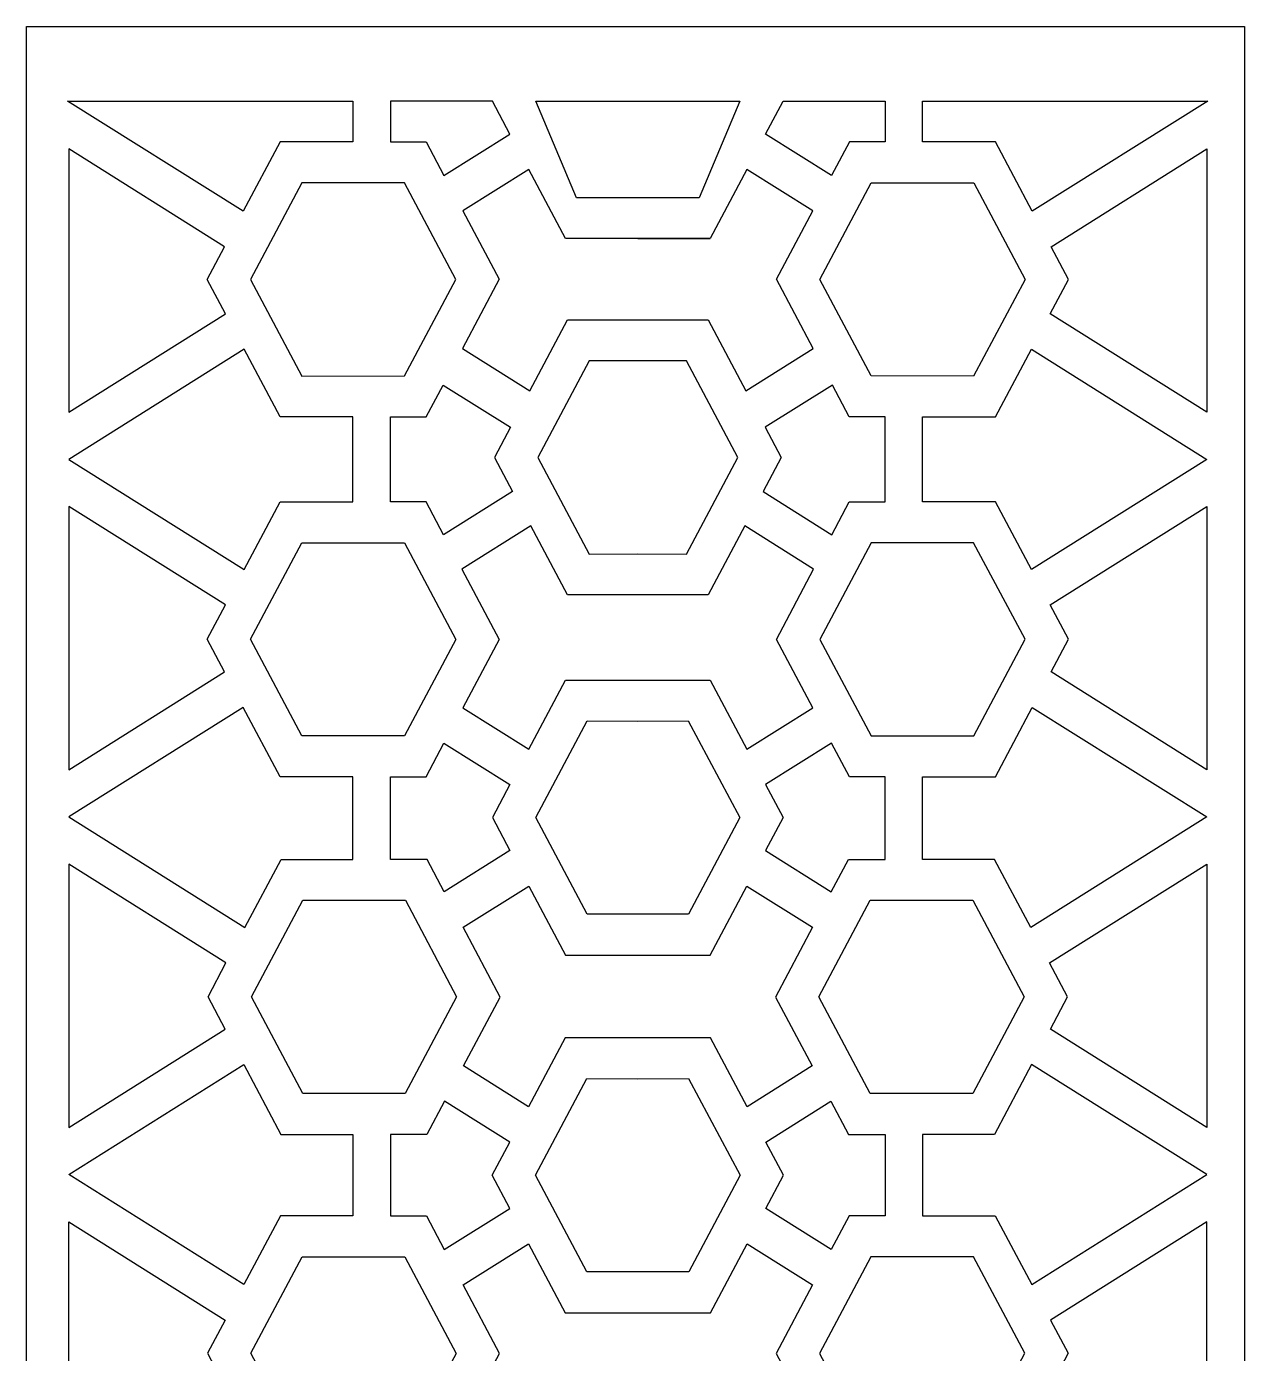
# Model space of a CAD drawing. Header units: centimetres. Extents: x -7.2 to -1.5, y -3.5 to 9.
# Drawn here: x -7.24 to -1.5, y 2.75 to 9 of the extents above; entities that cross this region are included whole.
import ezdxf

# ---------------------------------------------------------------- set-up
doc = ezdxf.new("R2010")
doc.units = ezdxf.units.CM
doc.header["$MEASUREMENT"] = 0
doc.layers.add('layer 1', color=7, linetype='Continuous')

msp = doc.modelspace()

# ---------------------------------------------------------------- linework, layer by layer
at = {"layer": 'layer 1', "color": 250, "lineweight": 30}
for points, knots in [([(-7.2359, 9.00076), (-7.2359, 9.00076), (-1.49953, 9.00077), (-1.49953, 9.00077), (-1.49953, 9.00077), (-1.49953, 9.00077), (-1.49953, -3.49955), (-1.49953, -3.49955), (-1.49953, -3.49955), (-1.49953, -3.49955), (-7.2359, -3.49955), (-7.2359, -3.49955), (-7.2359, -3.49955), (-7.2359, -3.49955), (-7.2359, 9.00077), (-7.2359, 9.00077)], [0, 0, 0, 0, 0.2, 0.2, 0.2, 0.2, 0.4, 0.4, 0.4, 0.4, 0.6, 0.6, 0.6, 0.6, 1, 1, 1, 1]), ([(-7.04237, 8.64981), (-7.04237, 8.64981), (-6.21509, 8.13046), (-6.21509, 8.13046), (-6.21509, 8.13046), (-6.21509, 8.13046), (-6.0419, 8.45724), (-6.0419, 8.45724), (-6.0419, 8.45724), (-6.0419, 8.45724), (-5.6987, 8.45747), (-5.6987, 8.45747), (-5.6987, 8.45747), (-5.6987, 8.45747), (-5.6987, 8.64981), (-5.6987, 8.64981), (-5.6987, 8.64981), (-5.6987, 8.64981), (-7.04237, 8.64981), (-7.04237, 8.64981)], [0, 0, 0, 0, 0.1666667, 0.1666667, 0.1666667, 0.1666667, 0.3333333, 0.3333333, 0.3333333, 0.3333333, 0.5, 0.5, 0.5, 0.5, 0.6666667, 0.6666667, 0.6666667, 0.6666667, 1, 1, 1, 1]), ([(-5.52148, 8.64981), (-5.52148, 8.64981), (-5.0412, 8.64981), (-5.0412, 8.64981), (-5.0412, 8.64981), (-5.0412, 8.64981), (-4.95915, 8.49428), (-4.95915, 8.49428), (-4.95915, 8.49428), (-4.95915, 8.49428), (-5.26985, 8.29923), (-5.26985, 8.29923), (-5.26985, 8.29923), (-5.26985, 8.29923), (-5.35405, 8.45764), (-5.35405, 8.45764), (-5.35405, 8.45764), (-5.35405, 8.45764), (-5.52148, 8.45753), (-5.52148, 8.45753), (-5.52148, 8.45753), (-5.52148, 8.45753), (-5.52148, 8.64981), (-5.52148, 8.64981)], [0, 0, 0, 0, 0.1428571, 0.1428571, 0.1428571, 0.1428571, 0.2857143, 0.2857143, 0.2857143, 0.2857143, 0.4285714, 0.4285714, 0.4285714, 0.4285714, 0.5714286, 0.5714286, 0.5714286, 0.5714286, 0.7142857, 0.7142857, 0.7142857, 0.7142857, 1, 1, 1, 1]), ([(-4.6457, 8.19438), (-4.6457, 8.19438), (-4.35693, 8.19451), (-4.35693, 8.19451), (-4.35693, 8.19451), (-4.35693, 8.19451), (-4.06829, 8.19438), (-4.06829, 8.19438), (-4.06829, 8.19438), (-4.06829, 8.19438), (-3.87683, 8.64981), (-3.87683, 8.64981), (-3.87683, 8.64981), (-3.87683, 8.64981), (-4.35698, 8.64981), (-4.35698, 8.64981), (-4.35698, 8.64981), (-4.35698, 8.64981), (-4.83724, 8.64981), (-4.83724, 8.64981), (-4.83724, 8.64981), (-4.83724, 8.64981), (-4.6457, 8.19438), (-4.6457, 8.19438)], [0, 0, 0, 0, 0.1428571, 0.1428571, 0.1428571, 0.1428571, 0.2857143, 0.2857143, 0.2857143, 0.2857143, 0.4285714, 0.4285714, 0.4285714, 0.4285714, 0.5714286, 0.5714286, 0.5714286, 0.5714286, 0.7142857, 0.7142857, 0.7142857, 0.7142857, 1, 1, 1, 1]), ([(-3.1925, 8.64981), (-3.1925, 8.64981), (-3.67286, 8.64981), (-3.67286, 8.64981), (-3.67286, 8.64981), (-3.67286, 8.64981), (-3.75483, 8.49428), (-3.75483, 8.49428), (-3.75483, 8.49428), (-3.75483, 8.49428), (-3.44416, 8.29923), (-3.44416, 8.29923), (-3.44416, 8.29923), (-3.44416, 8.29923), (-3.35996, 8.45764), (-3.35996, 8.45764), (-3.35996, 8.45764), (-3.35996, 8.45764), (-3.1925, 8.45753), (-3.1925, 8.45753), (-3.1925, 8.45753), (-3.1925, 8.45753), (-3.1925, 8.64981), (-3.1925, 8.64981)], [0, 0, 0, 0, 0.1428571, 0.1428571, 0.1428571, 0.1428571, 0.2857143, 0.2857143, 0.2857143, 0.2857143, 0.4285714, 0.4285714, 0.4285714, 0.4285714, 0.5714286, 0.5714286, 0.5714286, 0.5714286, 0.7142857, 0.7142857, 0.7142857, 0.7142857, 1, 1, 1, 1]), ([(-1.67161, 8.64981), (-1.67161, 8.64981), (-2.49891, 8.13046), (-2.49891, 8.13046), (-2.49891, 8.13046), (-2.49891, 8.13046), (-2.67217, 8.45724), (-2.67217, 8.45724), (-2.67217, 8.45724), (-2.67217, 8.45724), (-3.01534, 8.45747), (-3.01534, 8.45747), (-3.01534, 8.45747), (-3.01534, 8.45747), (-3.01534, 8.64981), (-3.01534, 8.64981), (-3.01534, 8.64981), (-3.01534, 8.64981), (-1.67162, 8.64981), (-1.67162, 8.64981)], [0, 0, 0, 0, 0.1666667, 0.1666667, 0.1666667, 0.1666667, 0.3333333, 0.3333333, 0.3333333, 0.3333333, 0.5, 0.5, 0.5, 0.5, 0.6666667, 0.6666667, 0.6666667, 0.6666667, 1, 1, 1, 1]), ([(-7.03736, 7.18457), (-7.03736, 7.18457), (-7.03736, 8.42422), (-7.03736, 8.42422), (-7.03736, 8.42422), (-7.03736, 8.42422), (-6.30365, 7.96358), (-6.30365, 7.96358), (-6.30365, 7.96358), (-6.30365, 7.96358), (-6.38542, 7.80931), (-6.38542, 7.80931), (-6.38542, 7.80931), (-6.38542, 7.80931), (-6.29951, 7.64775), (-6.29951, 7.64775), (-6.29951, 7.64775), (-6.29951, 7.64775), (-7.03736, 7.18457), (-7.03736, 7.18457)], [0, 0, 0, 0, 0.1666667, 0.1666667, 0.1666667, 0.1666667, 0.3333333, 0.3333333, 0.3333333, 0.3333333, 0.5, 0.5, 0.5, 0.5, 0.6666667, 0.6666667, 0.6666667, 0.6666667, 1, 1, 1, 1]), ([(-1.67667, 7.18457), (-1.67667, 7.18457), (-1.67667, 8.42422), (-1.67667, 8.42422), (-1.67667, 8.42422), (-1.67667, 8.42422), (-2.41039, 7.96358), (-2.41039, 7.96358), (-2.41039, 7.96358), (-2.41039, 7.96358), (-2.32863, 7.80931), (-2.32863, 7.80931), (-2.32863, 7.80931), (-2.32863, 7.80931), (-2.41449, 7.64775), (-2.41449, 7.64775), (-2.41449, 7.64775), (-2.41449, 7.64775), (-1.67667, 7.18457), (-1.67667, 7.18457)], [0, 0, 0, 0, 0.1666667, 0.1666667, 0.1666667, 0.1666667, 0.3333333, 0.3333333, 0.3333333, 0.3333333, 0.5, 0.5, 0.5, 0.5, 0.6666667, 0.6666667, 0.6666667, 0.6666667, 1, 1, 1, 1]), ([(-4.35698, 7.61911), (-4.35698, 7.61911), (-4.68858, 7.61894), (-4.68858, 7.61894), (-4.68858, 7.61894), (-4.68858, 7.61894), (-4.86581, 7.28467), (-4.86581, 7.28467), (-4.86581, 7.28467), (-4.86581, 7.28467), (-5.18291, 7.48372), (-5.18291, 7.48372), (-5.18291, 7.48372), (-5.18291, 7.48372), (-5.00986, 7.81019), (-5.00986, 7.81019), (-5.00986, 7.81019), (-5.00986, 7.81019), (-5.1812, 8.13239), (-5.1812, 8.13239), (-5.1812, 8.13239), (-5.1812, 8.13239), (-4.87052, 8.32743), (-4.87052, 8.32743), (-4.87052, 8.32743), (-4.87052, 8.32743), (-4.69727, 8.00167), (-4.69727, 8.00167), (-4.69727, 8.00167), (-4.69727, 8.00167), (-4.35698, 8.00193), (-4.35698, 8.00193), (-4.35698, 8.00193), (-4.35698, 8.00193), (-4.01673, 8.00167), (-4.01673, 8.00167), (-4.01673, 8.00167), (-4.01673, 8.00167), (-3.84351, 8.32743), (-3.84351, 8.32743), (-3.84351, 8.32743), (-3.84351, 8.32743), (-3.53286, 8.13239), (-3.53286, 8.13239), (-3.53286, 8.13239), (-3.53286, 8.13239), (-3.70417, 7.81019), (-3.70417, 7.81019), (-3.70417, 7.81019), (-3.70417, 7.81019), (-3.5311, 7.48372), (-3.5311, 7.48372), (-3.5311, 7.48372), (-3.5311, 7.48372), (-3.84818, 7.28467), (-3.84818, 7.28467), (-3.84818, 7.28467), (-3.84818, 7.28467), (-4.02541, 7.61894), (-4.02541, 7.61894), (-4.02541, 7.61894), (-4.02541, 7.61894), (-4.35698, 7.61911), (-4.35698, 7.61911)], [0, 0, 0, 0, 0.0588235, 0.0588235, 0.0588235, 0.0588235, 0.1176471, 0.1176471, 0.1176471, 0.1176471, 0.1764706, 0.1764706, 0.1764706, 0.1764706, 0.2352941, 0.2352941, 0.2352941, 0.2352941, 0.2941176, 0.2941176, 0.2941176, 0.2941176, 0.3529412, 0.3529412, 0.3529412, 0.3529412, 0.4117647, 0.4117647, 0.4117647, 0.4117647, 0.4705882, 0.4705882, 0.4705882, 0.4705882, 0.5294118, 0.5294118, 0.5294118, 0.5294118, 0.5882353, 0.5882353, 0.5882353, 0.5882353, 0.6470588, 0.6470588, 0.6470588, 0.6470588, 0.7058824, 0.7058824, 0.7058824, 0.7058824, 0.7647059, 0.7647059, 0.7647059, 0.7647059, 0.8235294, 0.8235294, 0.8235294, 0.8235294, 0.8823529, 0.8823529, 0.8823529, 0.8823529, 1, 1, 1, 1]), ([(-5.45627, 8.26496), (-5.45627, 8.26496), (-5.2144, 7.81), (-5.2144, 7.81), (-5.2144, 7.81), (-5.2144, 7.81), (-5.45574, 7.35485), (-5.45574, 7.35485), (-5.45574, 7.35485), (-5.45574, 7.35485), (-5.93899, 7.35455), (-5.93899, 7.35455), (-5.93899, 7.35455), (-5.93899, 7.35455), (-6.18084, 7.8094), (-6.18084, 7.8094), (-6.18084, 7.8094), (-6.18084, 7.8094), (-5.93947, 8.26467), (-5.93947, 8.26467), (-5.93947, 8.26467), (-5.93947, 8.26467), (-5.45627, 8.26496), (-5.45627, 8.26496)], [0, 0, 0, 0, 0.1428571, 0.1428571, 0.1428571, 0.1428571, 0.2857143, 0.2857143, 0.2857143, 0.2857143, 0.4285714, 0.4285714, 0.4285714, 0.4285714, 0.5714286, 0.5714286, 0.5714286, 0.5714286, 0.7142857, 0.7142857, 0.7142857, 0.7142857, 1, 1, 1, 1]), ([(-3.25773, 8.26496), (-3.25773, 8.26496), (-3.4996, 7.81), (-3.4996, 7.81), (-3.4996, 7.81), (-3.4996, 7.81), (-3.25826, 7.35485), (-3.25826, 7.35485), (-3.25826, 7.35485), (-3.25826, 7.35485), (-2.77505, 7.35455), (-2.77505, 7.35455), (-2.77505, 7.35455), (-2.77505, 7.35455), (-2.53318, 7.8094), (-2.53318, 7.8094), (-2.53318, 7.8094), (-2.53318, 7.8094), (-2.77451, 8.26467), (-2.77451, 8.26467), (-2.77451, 8.26467), (-2.77451, 8.26467), (-3.25773, 8.26496), (-3.25773, 8.26496)], [0, 0, 0, 0, 0.1428571, 0.1428571, 0.1428571, 0.1428571, 0.2857143, 0.2857143, 0.2857143, 0.2857143, 0.4285714, 0.4285714, 0.4285714, 0.4285714, 0.5714286, 0.5714286, 0.5714286, 0.5714286, 0.7142857, 0.7142857, 0.7142857, 0.7142857, 1, 1, 1, 1]), ([(-5.6987, 7.16204), (-5.6987, 7.16204), (-5.6987, 6.76218), (-5.6987, 6.76218), (-5.6987, 6.76218), (-5.6987, 6.76218), (-6.04117, 6.76241), (-6.04117, 6.76241), (-6.04117, 6.76241), (-6.04117, 6.76241), (-6.21087, 6.44319), (-6.21087, 6.44319), (-6.21087, 6.44319), (-6.21087, 6.44319), (-7.03736, 6.96205), (-7.03736, 6.96205), (-7.03736, 6.96205), (-7.03736, 6.96205), (-6.21087, 7.48091), (-6.21087, 7.48091), (-6.21087, 7.48091), (-6.21087, 7.48091), (-6.04117, 7.16179), (-6.04117, 7.16179), (-6.04117, 7.16179), (-6.04117, 7.16179), (-5.6987, 7.16204), (-5.6987, 7.16204)], [0, 0, 0, 0, 0.125, 0.125, 0.125, 0.125, 0.25, 0.25, 0.25, 0.25, 0.375, 0.375, 0.375, 0.375, 0.5, 0.5, 0.5, 0.5, 0.625, 0.625, 0.625, 0.625, 0.75, 0.75, 0.75, 0.75, 1, 1, 1, 1]), ([(-3.01534, 7.16204), (-3.01534, 7.16204), (-3.01534, 6.76218), (-3.01534, 6.76218), (-3.01534, 6.76218), (-3.01534, 6.76218), (-2.67281, 6.76241), (-2.67281, 6.76241), (-2.67281, 6.76241), (-2.67281, 6.76241), (-2.50313, 6.44319), (-2.50313, 6.44319), (-2.50313, 6.44319), (-2.50313, 6.44319), (-1.67667, 6.96205), (-1.67667, 6.96205), (-1.67667, 6.96205), (-1.67667, 6.96205), (-2.50313, 7.48091), (-2.50313, 7.48091), (-2.50313, 7.48091), (-2.50313, 7.48091), (-2.67281, 7.16179), (-2.67281, 7.16179), (-2.67281, 7.16179), (-2.67281, 7.16179), (-3.01534, 7.16204), (-3.01534, 7.16204)], [0, 0, 0, 0, 0.125, 0.125, 0.125, 0.125, 0.25, 0.25, 0.25, 0.25, 0.375, 0.375, 0.375, 0.375, 0.5, 0.5, 0.5, 0.5, 0.625, 0.625, 0.625, 0.625, 0.75, 0.75, 0.75, 0.75, 1, 1, 1, 1]), ([(-4.35694, 7.4265), (-4.35694, 7.4265), (-4.58622, 7.42634), (-4.58622, 7.42634), (-4.58622, 7.42634), (-4.58622, 7.42634), (-4.8276, 6.97118), (-4.8276, 6.97118), (-4.8276, 6.97118), (-4.8276, 6.97118), (-4.58575, 6.51619), (-4.58575, 6.51619), (-4.58575, 6.51619), (-4.58575, 6.51619), (-4.35698, 6.5164), (-4.35698, 6.5164), (-4.35698, 6.5164), (-4.35698, 6.5164), (-4.12828, 6.51619), (-4.12828, 6.51619), (-4.12828, 6.51619), (-4.12828, 6.51619), (-3.88645, 6.97118), (-3.88645, 6.97118), (-3.88645, 6.97118), (-3.88645, 6.97118), (-4.12786, 7.42634), (-4.12786, 7.42634), (-4.12786, 7.42634), (-4.12786, 7.42634), (-4.35711, 7.4265), (-4.35711, 7.4265)], [0, 0, 0, 0, 0.1111111, 0.1111111, 0.1111111, 0.1111111, 0.2222222, 0.2222222, 0.2222222, 0.2222222, 0.3333333, 0.3333333, 0.3333333, 0.3333333, 0.4444444, 0.4444444, 0.4444444, 0.4444444, 0.5555556, 0.5555556, 0.5555556, 0.5555556, 0.6666667, 0.6666667, 0.6666667, 0.6666667, 0.7777778, 0.7777778, 0.7777778, 0.7777778, 1, 1, 1, 1]), ([(-4.94706, 6.81096), (-4.94706, 6.81096), (-5.03215, 6.97098), (-5.03215, 6.97098), (-5.03215, 6.97098), (-5.03215, 6.97098), (-4.95685, 7.11303), (-4.95685, 7.11303), (-4.95685, 7.11303), (-4.95685, 7.11303), (-5.27394, 7.3121), (-5.27394, 7.3121), (-5.27394, 7.3121), (-5.27394, 7.3121), (-5.35341, 7.16228), (-5.35341, 7.16228), (-5.35341, 7.16228), (-5.35341, 7.16228), (-5.52148, 7.1621), (-5.52148, 7.1621), (-5.52148, 7.1621), (-5.52148, 7.1621), (-5.52148, 6.76203), (-5.52148, 6.76203), (-5.52148, 6.76203), (-5.52148, 6.76203), (-5.35341, 6.76192), (-5.35341, 6.76192), (-5.35341, 6.76192), (-5.35341, 6.76192), (-5.27141, 6.60729), (-5.27141, 6.60729), (-5.27141, 6.60729), (-5.27141, 6.60729), (-4.94706, 6.81096), (-4.94706, 6.81096)], [0, 0, 0, 0, 0.1, 0.1, 0.1, 0.1, 0.2, 0.2, 0.2, 0.2, 0.3, 0.3, 0.3, 0.3, 0.4, 0.4, 0.4, 0.4, 0.5, 0.5, 0.5, 0.5, 0.6, 0.6, 0.6, 0.6, 0.7, 0.7, 0.7, 0.7, 0.8, 0.8, 0.8, 0.8, 1, 1, 1, 1]), ([(-3.76701, 6.81096), (-3.76701, 6.81096), (-3.68186, 6.97098), (-3.68186, 6.97098), (-3.68186, 6.97098), (-3.68186, 6.97098), (-3.75723, 7.11303), (-3.75723, 7.11303), (-3.75723, 7.11303), (-3.75723, 7.11303), (-3.44015, 7.3121), (-3.44015, 7.3121), (-3.44015, 7.3121), (-3.44015, 7.3121), (-3.36064, 7.16228), (-3.36064, 7.16228), (-3.36064, 7.16228), (-3.36064, 7.16228), (-3.1925, 7.1621), (-3.1925, 7.1621), (-3.1925, 7.1621), (-3.1925, 7.1621), (-3.1925, 6.76203), (-3.1925, 6.76203), (-3.1925, 6.76203), (-3.1925, 6.76203), (-3.36064, 6.76192), (-3.36064, 6.76192), (-3.36064, 6.76192), (-3.36064, 6.76192), (-3.44267, 6.60729), (-3.44267, 6.60729), (-3.44267, 6.60729), (-3.44267, 6.60729), (-3.76701, 6.81096), (-3.76701, 6.81096)], [0, 0, 0, 0, 0.1, 0.1, 0.1, 0.1, 0.2, 0.2, 0.2, 0.2, 0.3, 0.3, 0.3, 0.3, 0.4, 0.4, 0.4, 0.4, 0.5, 0.5, 0.5, 0.5, 0.6, 0.6, 0.6, 0.6, 0.7, 0.7, 0.7, 0.7, 0.8, 0.8, 0.8, 0.8, 1, 1, 1, 1]), ([(-7.03736, 6.73962), (-7.03736, 6.73962), (-6.29951, 6.27648), (-6.29951, 6.27648), (-6.29951, 6.27648), (-6.29951, 6.27648), (-6.38542, 6.11488), (-6.38542, 6.11488), (-6.38542, 6.11488), (-6.38542, 6.11488), (-6.30365, 5.96054), (-6.30365, 5.96054), (-6.30365, 5.96054), (-6.30365, 5.96054), (-7.03736, 5.49992), (-7.03736, 5.49992), (-7.03736, 5.49992), (-7.03736, 5.49992), (-7.03736, 6.73962), (-7.03736, 6.73962)], [0, 0, 0, 0, 0.1666667, 0.1666667, 0.1666667, 0.1666667, 0.3333333, 0.3333333, 0.3333333, 0.3333333, 0.5, 0.5, 0.5, 0.5, 0.6666667, 0.6666667, 0.6666667, 0.6666667, 1, 1, 1, 1]), ([(-1.67667, 6.73962), (-1.67667, 6.73962), (-2.41449, 6.27648), (-2.41449, 6.27648), (-2.41449, 6.27648), (-2.41449, 6.27648), (-2.32863, 6.11488), (-2.32863, 6.11488), (-2.32863, 6.11488), (-2.32863, 6.11488), (-2.41039, 5.96054), (-2.41039, 5.96054), (-2.41039, 5.96054), (-2.41039, 5.96054), (-1.67667, 5.49992), (-1.67667, 5.49992), (-1.67667, 5.49992), (-1.67667, 5.49992), (-1.67667, 6.73962), (-1.67667, 6.73962)], [0, 0, 0, 0, 0.1666667, 0.1666667, 0.1666667, 0.1666667, 0.3333333, 0.3333333, 0.3333333, 0.3333333, 0.5, 0.5, 0.5, 0.5, 0.6666667, 0.6666667, 0.6666667, 0.6666667, 1, 1, 1, 1]), ([(-4.35698, 5.92229), (-4.35698, 5.92229), (-4.69727, 5.92247), (-4.69727, 5.92247), (-4.69727, 5.92247), (-4.69727, 5.92247), (-4.87053, 5.59669), (-4.87053, 5.59669), (-4.87053, 5.59669), (-4.87053, 5.59669), (-5.1812, 5.79172), (-5.1812, 5.79172), (-5.1812, 5.79172), (-5.1812, 5.79172), (-5.00986, 6.11402), (-5.00986, 6.11402), (-5.00986, 6.11402), (-5.00986, 6.11402), (-5.18542, 6.44513), (-5.18542, 6.44513), (-5.18542, 6.44513), (-5.18542, 6.44513), (-4.86086, 6.64889), (-4.86086, 6.64889), (-4.86086, 6.64889), (-4.86086, 6.64889), (-4.68789, 6.32356), (-4.68789, 6.32356), (-4.68789, 6.32356), (-4.68789, 6.32356), (-4.35698, 6.32372), (-4.35698, 6.32372), (-4.35698, 6.32372), (-4.35698, 6.32372), (-4.02615, 6.32356), (-4.02615, 6.32356), (-4.02615, 6.32356), (-4.02615, 6.32356), (-3.85315, 6.64889), (-3.85315, 6.64889), (-3.85315, 6.64889), (-3.85315, 6.64889), (-3.52859, 6.44513), (-3.52859, 6.44513), (-3.52859, 6.44513), (-3.52859, 6.44513), (-3.70417, 6.11402), (-3.70417, 6.11402), (-3.70417, 6.11402), (-3.70417, 6.11402), (-3.53286, 5.79172), (-3.53286, 5.79172), (-3.53286, 5.79172), (-3.53286, 5.79172), (-3.84351, 5.59669), (-3.84351, 5.59669), (-3.84351, 5.59669), (-3.84351, 5.59669), (-4.01673, 5.92247), (-4.01673, 5.92247), (-4.01673, 5.92247), (-4.01673, 5.92247), (-4.35698, 5.92229), (-4.35698, 5.92229)], [0, 0, 0, 0, 0.0588235, 0.0588235, 0.0588235, 0.0588235, 0.1176471, 0.1176471, 0.1176471, 0.1176471, 0.1764706, 0.1764706, 0.1764706, 0.1764706, 0.2352941, 0.2352941, 0.2352941, 0.2352941, 0.2941176, 0.2941176, 0.2941176, 0.2941176, 0.3529412, 0.3529412, 0.3529412, 0.3529412, 0.4117647, 0.4117647, 0.4117647, 0.4117647, 0.4705882, 0.4705882, 0.4705882, 0.4705882, 0.5294118, 0.5294118, 0.5294118, 0.5294118, 0.5882353, 0.5882353, 0.5882353, 0.5882353, 0.6470588, 0.6470588, 0.6470588, 0.6470588, 0.7058824, 0.7058824, 0.7058824, 0.7058824, 0.7647059, 0.7647059, 0.7647059, 0.7647059, 0.8235294, 0.8235294, 0.8235294, 0.8235294, 0.8823529, 0.8823529, 0.8823529, 0.8823529, 1, 1, 1, 1]), ([(-5.45627, 5.65927), (-5.45627, 5.65927), (-5.2144, 6.11411), (-5.2144, 6.11411), (-5.2144, 6.11411), (-5.2144, 6.11411), (-5.45574, 6.56936), (-5.45574, 6.56936), (-5.45574, 6.56936), (-5.45574, 6.56936), (-5.93899, 6.56964), (-5.93899, 6.56964), (-5.93899, 6.56964), (-5.93899, 6.56964), (-6.18084, 6.11479), (-6.18084, 6.11479), (-6.18084, 6.11479), (-6.18084, 6.11479), (-5.93947, 5.65956), (-5.93947, 5.65956), (-5.93947, 5.65956), (-5.93947, 5.65956), (-5.45627, 5.65927), (-5.45627, 5.65927)], [0, 0, 0, 0, 0.1428571, 0.1428571, 0.1428571, 0.1428571, 0.2857143, 0.2857143, 0.2857143, 0.2857143, 0.4285714, 0.4285714, 0.4285714, 0.4285714, 0.5714286, 0.5714286, 0.5714286, 0.5714286, 0.7142857, 0.7142857, 0.7142857, 0.7142857, 1, 1, 1, 1]), ([(-3.25773, 5.65927), (-3.25773, 5.65927), (-3.4996, 6.11411), (-3.4996, 6.11411), (-3.4996, 6.11411), (-3.4996, 6.11411), (-3.25826, 6.56936), (-3.25826, 6.56936), (-3.25826, 6.56936), (-3.25826, 6.56936), (-2.77505, 6.56964), (-2.77505, 6.56964), (-2.77505, 6.56964), (-2.77505, 6.56964), (-2.53318, 6.11479), (-2.53318, 6.11479), (-2.53318, 6.11479), (-2.53318, 6.11479), (-2.77451, 5.65956), (-2.77451, 5.65956), (-2.77451, 5.65956), (-2.77451, 5.65956), (-3.25773, 5.65927), (-3.25773, 5.65927)], [0, 0, 0, 0, 0.1428571, 0.1428571, 0.1428571, 0.1428571, 0.2857143, 0.2857143, 0.2857143, 0.2857143, 0.4285714, 0.4285714, 0.4285714, 0.4285714, 0.5714286, 0.5714286, 0.5714286, 0.5714286, 0.7142857, 0.7142857, 0.7142857, 0.7142857, 1, 1, 1, 1]), ([(-5.69869, 5.07778), (-5.69869, 5.07778), (-6.03699, 5.078), (-6.03699, 5.078), (-6.03699, 5.078), (-6.03699, 5.078), (-6.2078, 4.75672), (-6.2078, 4.75672), (-6.2078, 4.75672), (-6.2078, 4.75672), (-7.03736, 5.27753), (-7.03736, 5.27753), (-7.03736, 5.27753), (-7.03736, 5.27753), (-6.21509, 5.79366), (-6.21509, 5.79366), (-6.21509, 5.79366), (-6.21509, 5.79366), (-6.0419, 5.46699), (-6.0419, 5.46699), (-6.0419, 5.46699), (-6.0419, 5.46699), (-5.69869, 5.46672), (-5.69869, 5.46672), (-5.69869, 5.46672), (-5.69869, 5.46672), (-5.69869, 5.07778), (-5.69869, 5.07778)], [0, 0, 0, 0, 0.125, 0.125, 0.125, 0.125, 0.25, 0.25, 0.25, 0.25, 0.375, 0.375, 0.375, 0.375, 0.5, 0.5, 0.5, 0.5, 0.625, 0.625, 0.625, 0.625, 0.75, 0.75, 0.75, 0.75, 1, 1, 1, 1]), ([(-3.01534, 5.07778), (-3.01534, 5.07778), (-2.67702, 5.078), (-2.67702, 5.078), (-2.67702, 5.078), (-2.67702, 5.078), (-2.50619, 4.75672), (-2.50619, 4.75672), (-2.50619, 4.75672), (-2.50619, 4.75672), (-1.67667, 5.27753), (-1.67667, 5.27753), (-1.67667, 5.27753), (-1.67667, 5.27753), (-2.49891, 5.79366), (-2.49891, 5.79366), (-2.49891, 5.79366), (-2.49891, 5.79366), (-2.67217, 5.46699), (-2.67217, 5.46699), (-2.67217, 5.46699), (-2.67217, 5.46699), (-3.01534, 5.46672), (-3.01534, 5.46672), (-3.01534, 5.46672), (-3.01534, 5.46672), (-3.01534, 5.07778), (-3.01534, 5.07778)], [0, 0, 0, 0, 0.125, 0.125, 0.125, 0.125, 0.25, 0.25, 0.25, 0.25, 0.375, 0.375, 0.375, 0.375, 0.5, 0.5, 0.5, 0.5, 0.625, 0.625, 0.625, 0.625, 0.75, 0.75, 0.75, 0.75, 1, 1, 1, 1]), ([(-4.35694, 4.81945), (-4.35694, 4.81945), (-4.59557, 4.81967), (-4.59557, 4.81967), (-4.59557, 4.81967), (-4.59557, 4.81967), (-4.83699, 5.27483), (-4.83699, 5.27483), (-4.83699, 5.27483), (-4.83699, 5.27483), (-4.59514, 5.72977), (-4.59514, 5.72977), (-4.59514, 5.72977), (-4.59514, 5.72977), (-4.35698, 5.72957), (-4.35698, 5.72957), (-4.35698, 5.72957), (-4.35698, 5.72957), (-4.11894, 5.72977), (-4.11894, 5.72977), (-4.11894, 5.72977), (-4.11894, 5.72977), (-3.87708, 5.27483), (-3.87708, 5.27483), (-3.87708, 5.27483), (-3.87708, 5.27483), (-4.11844, 4.81967), (-4.11844, 4.81967), (-4.11844, 4.81967), (-4.11844, 4.81967), (-4.35711, 4.81945), (-4.35711, 4.81945)], [0, 0, 0, 0, 0.1111111, 0.1111111, 0.1111111, 0.1111111, 0.2222222, 0.2222222, 0.2222222, 0.2222222, 0.3333333, 0.3333333, 0.3333333, 0.3333333, 0.4444444, 0.4444444, 0.4444444, 0.4444444, 0.5555556, 0.5555556, 0.5555556, 0.5555556, 0.6666667, 0.6666667, 0.6666667, 0.6666667, 0.7777778, 0.7777778, 0.7777778, 0.7777778, 1, 1, 1, 1]), ([(-5.26985, 5.625), (-5.26985, 5.625), (-5.35405, 5.46649), (-5.35405, 5.46649), (-5.35405, 5.46649), (-5.35405, 5.46649), (-5.52148, 5.46667), (-5.52148, 5.46667), (-5.52148, 5.46667), (-5.52148, 5.46667), (-5.52148, 5.0777), (-5.52148, 5.0777), (-5.52148, 5.0777), (-5.52148, 5.0777), (-5.34921, 5.07758), (-5.34921, 5.07758), (-5.34921, 5.07758), (-5.34921, 5.07758), (-5.26818, 4.92476), (-5.26818, 4.92476), (-5.26818, 4.92476), (-5.26818, 4.92476), (-4.95887, 5.11896), (-4.95887, 5.11896), (-4.95887, 5.11896), (-4.95887, 5.11896), (-5.04159, 5.27501), (-5.04159, 5.27501), (-5.04159, 5.27501), (-5.04159, 5.27501), (-4.95915, 5.42994), (-4.95915, 5.42994), (-4.95915, 5.42994), (-4.95915, 5.42994), (-5.26985, 5.625), (-5.26985, 5.625)], [0, 0, 0, 0, 0.1, 0.1, 0.1, 0.1, 0.2, 0.2, 0.2, 0.2, 0.3, 0.3, 0.3, 0.3, 0.4, 0.4, 0.4, 0.4, 0.5, 0.5, 0.5, 0.5, 0.6, 0.6, 0.6, 0.6, 0.7, 0.7, 0.7, 0.7, 0.8, 0.8, 0.8, 0.8, 1, 1, 1, 1]), ([(-3.44416, 5.625), (-3.44416, 5.625), (-3.35996, 5.46649), (-3.35996, 5.46649), (-3.35996, 5.46649), (-3.35996, 5.46649), (-3.1925, 5.46667), (-3.1925, 5.46667), (-3.1925, 5.46667), (-3.1925, 5.46667), (-3.1925, 5.0777), (-3.1925, 5.0777), (-3.1925, 5.0777), (-3.1925, 5.0777), (-3.36486, 5.07758), (-3.36486, 5.07758), (-3.36486, 5.07758), (-3.36486, 5.07758), (-3.44585, 4.92476), (-3.44585, 4.92476), (-3.44585, 4.92476), (-3.44585, 4.92476), (-3.75518, 5.11896), (-3.75518, 5.11896), (-3.75518, 5.11896), (-3.75518, 5.11896), (-3.6725, 5.27501), (-3.6725, 5.27501), (-3.6725, 5.27501), (-3.6725, 5.27501), (-3.75485, 5.42994), (-3.75485, 5.42994), (-3.75485, 5.42994), (-3.75485, 5.42994), (-3.44416, 5.625), (-3.44416, 5.625)], [0, 0, 0, 0, 0.1, 0.1, 0.1, 0.1, 0.2, 0.2, 0.2, 0.2, 0.3, 0.3, 0.3, 0.3, 0.4, 0.4, 0.4, 0.4, 0.5, 0.5, 0.5, 0.5, 0.6, 0.6, 0.6, 0.6, 0.7, 0.7, 0.7, 0.7, 0.8, 0.8, 0.8, 0.8, 1, 1, 1, 1]), ([(-7.03736, 3.8154), (-7.03736, 3.8154), (-7.03736, 5.05509), (-7.03736, 5.05509), (-7.03736, 5.05509), (-7.03736, 5.05509), (-6.29645, 4.58996), (-6.29645, 4.58996), (-6.29645, 4.58996), (-6.29645, 4.58996), (-6.38122, 4.43052), (-6.38122, 4.43052), (-6.38122, 4.43052), (-6.38122, 4.43052), (-6.30035, 4.278), (-6.30035, 4.278), (-6.30035, 4.278), (-6.30035, 4.278), (-7.03736, 3.8154), (-7.03736, 3.8154)], [0, 0, 0, 0, 0.1666667, 0.1666667, 0.1666667, 0.1666667, 0.3333333, 0.3333333, 0.3333333, 0.3333333, 0.5, 0.5, 0.5, 0.5, 0.6666667, 0.6666667, 0.6666667, 0.6666667, 1, 1, 1, 1]), ([(-1.67667, 3.8154), (-1.67667, 3.8154), (-1.67667, 5.05509), (-1.67667, 5.05509), (-1.67667, 5.05509), (-1.67667, 5.05509), (-2.41755, 4.58996), (-2.41755, 4.58996), (-2.41755, 4.58996), (-2.41755, 4.58996), (-2.33283, 4.43052), (-2.33283, 4.43052), (-2.33283, 4.43052), (-2.33283, 4.43052), (-2.41365, 4.278), (-2.41365, 4.278), (-2.41365, 4.278), (-2.41365, 4.278), (-1.67667, 3.8154), (-1.67667, 3.8154)], [0, 0, 0, 0, 0.1666667, 0.1666667, 0.1666667, 0.1666667, 0.3333333, 0.3333333, 0.3333333, 0.3333333, 0.5, 0.5, 0.5, 0.5, 0.6666667, 0.6666667, 0.6666667, 0.6666667, 1, 1, 1, 1]), ([(-4.35698, 4.62686), (-4.35698, 4.62686), (-4.69802, 4.62707), (-4.69802, 4.62707), (-4.69802, 4.62707), (-4.69802, 4.62707), (-4.8703, 4.95205), (-4.8703, 4.95205), (-4.8703, 4.95205), (-4.8703, 4.95205), (-5.17963, 4.75785), (-5.17963, 4.75785), (-5.17963, 4.75785), (-5.17963, 4.75785), (-5.00567, 4.42961), (-5.00567, 4.42961), (-5.00567, 4.42961), (-5.00567, 4.42961), (-5.17814, 4.10522), (-5.17814, 4.10522), (-5.17814, 4.10522), (-5.17814, 4.10522), (-4.87155, 3.91274), (-4.87155, 3.91274), (-4.87155, 3.91274), (-4.87155, 3.91274), (-4.69885, 4.2376), (-4.69885, 4.2376), (-4.69885, 4.2376), (-4.69885, 4.2376), (-4.35698, 4.23741), (-4.35698, 4.23741), (-4.35698, 4.23741), (-4.35698, 4.23741), (-4.01522, 4.2376), (-4.01522, 4.2376), (-4.01522, 4.2376), (-4.01522, 4.2376), (-3.84253, 3.91274), (-3.84253, 3.91274), (-3.84253, 3.91274), (-3.84253, 3.91274), (-3.5359, 4.10522), (-3.5359, 4.10522), (-3.5359, 4.10522), (-3.5359, 4.10522), (-3.70837, 4.42961), (-3.70837, 4.42961), (-3.70837, 4.42961), (-3.70837, 4.42961), (-3.53439, 4.75785), (-3.53439, 4.75785), (-3.53439, 4.75785), (-3.53439, 4.75785), (-3.84371, 4.95205), (-3.84371, 4.95205), (-3.84371, 4.95205), (-3.84371, 4.95205), (-4.01601, 4.62707), (-4.01601, 4.62707), (-4.01601, 4.62707), (-4.01601, 4.62707), (-4.35698, 4.62686), (-4.35698, 4.62686)], [0, 0, 0, 0, 0.0588235, 0.0588235, 0.0588235, 0.0588235, 0.1176471, 0.1176471, 0.1176471, 0.1176471, 0.1764706, 0.1764706, 0.1764706, 0.1764706, 0.2352941, 0.2352941, 0.2352941, 0.2352941, 0.2941176, 0.2941176, 0.2941176, 0.2941176, 0.3529412, 0.3529412, 0.3529412, 0.3529412, 0.4117647, 0.4117647, 0.4117647, 0.4117647, 0.4705882, 0.4705882, 0.4705882, 0.4705882, 0.5294118, 0.5294118, 0.5294118, 0.5294118, 0.5882353, 0.5882353, 0.5882353, 0.5882353, 0.6470588, 0.6470588, 0.6470588, 0.6470588, 0.7058824, 0.7058824, 0.7058824, 0.7058824, 0.7647059, 0.7647059, 0.7647059, 0.7647059, 0.8235294, 0.8235294, 0.8235294, 0.8235294, 0.8823529, 0.8823529, 0.8823529, 0.8823529, 1, 1, 1, 1]), ([(-5.45207, 3.97485), (-5.45207, 3.97485), (-5.21021, 4.42983), (-5.21021, 4.42983), (-5.21021, 4.42983), (-5.21021, 4.42983), (-5.45155, 4.88498), (-5.45155, 4.88498), (-5.45155, 4.88498), (-5.45155, 4.88498), (-5.93477, 4.88531), (-5.93477, 4.88531), (-5.93477, 4.88531), (-5.93477, 4.88531), (-6.17666, 4.43042), (-6.17666, 4.43042), (-6.17666, 4.43042), (-6.17666, 4.43042), (-5.93528, 3.97515), (-5.93528, 3.97515), (-5.93528, 3.97515), (-5.93528, 3.97515), (-5.45207, 3.97485), (-5.45207, 3.97485)], [0, 0, 0, 0, 0.1428571, 0.1428571, 0.1428571, 0.1428571, 0.2857143, 0.2857143, 0.2857143, 0.2857143, 0.4285714, 0.4285714, 0.4285714, 0.4285714, 0.5714286, 0.5714286, 0.5714286, 0.5714286, 0.7142857, 0.7142857, 0.7142857, 0.7142857, 1, 1, 1, 1]), ([(-3.26194, 3.97485), (-3.26194, 3.97485), (-3.5038, 4.42983), (-3.5038, 4.42983), (-3.5038, 4.42983), (-3.5038, 4.42983), (-3.26244, 4.88498), (-3.26244, 4.88498), (-3.26244, 4.88498), (-3.26244, 4.88498), (-2.77925, 4.88531), (-2.77925, 4.88531), (-2.77925, 4.88531), (-2.77925, 4.88531), (-2.53737, 4.43042), (-2.53737, 4.43042), (-2.53737, 4.43042), (-2.53737, 4.43042), (-2.77871, 3.97515), (-2.77871, 3.97515), (-2.77871, 3.97515), (-2.77871, 3.97515), (-3.26193, 3.97485), (-3.26193, 3.97485)], [0, 0, 0, 0, 0.1428571, 0.1428571, 0.1428571, 0.1428571, 0.2857143, 0.2857143, 0.2857143, 0.2857143, 0.4285714, 0.4285714, 0.4285714, 0.4285714, 0.5714286, 0.5714286, 0.5714286, 0.5714286, 0.7142857, 0.7142857, 0.7142857, 0.7142857, 1, 1, 1, 1]), ([(-5.6987, 3.39883), (-5.6987, 3.39883), (-5.6987, 3.78239), (-5.6987, 3.78239), (-5.6987, 3.78239), (-5.6987, 3.78239), (-6.03769, 3.78258), (-6.03769, 3.78258), (-6.03769, 3.78258), (-6.03769, 3.78258), (-6.21191, 4.11112), (-6.21191, 4.11112), (-6.21191, 4.11112), (-6.21191, 4.11112), (-7.03736, 3.59294), (-7.03736, 3.59294), (-7.03736, 3.59294), (-7.03736, 3.59294), (-6.21225, 3.07494), (-6.21225, 3.07494), (-6.21225, 3.07494), (-6.21225, 3.07494), (-6.03988, 3.39908), (-6.03988, 3.39908), (-6.03988, 3.39908), (-6.03988, 3.39908), (-5.6987, 3.39883), (-5.6987, 3.39883)], [0, 0, 0, 0, 0.125, 0.125, 0.125, 0.125, 0.25, 0.25, 0.25, 0.25, 0.375, 0.375, 0.375, 0.375, 0.5, 0.5, 0.5, 0.5, 0.625, 0.625, 0.625, 0.625, 0.75, 0.75, 0.75, 0.75, 1, 1, 1, 1]), ([(-3.01534, 3.39883), (-3.01534, 3.39883), (-3.01534, 3.78239), (-3.01534, 3.78239), (-3.01534, 3.78239), (-3.01534, 3.78239), (-2.67637, 3.78258), (-2.67637, 3.78258), (-2.67637, 3.78258), (-2.67637, 3.78258), (-2.50216, 4.11112), (-2.50216, 4.11112), (-2.50216, 4.11112), (-2.50216, 4.11112), (-1.67667, 3.59294), (-1.67667, 3.59294), (-1.67667, 3.59294), (-1.67667, 3.59294), (-2.50176, 3.07494), (-2.50176, 3.07494), (-2.50176, 3.07494), (-2.50176, 3.07494), (-2.67417, 3.39908), (-2.67417, 3.39908), (-2.67417, 3.39908), (-2.67417, 3.39908), (-3.01534, 3.39883), (-3.01534, 3.39883)], [0, 0, 0, 0, 0.125, 0.125, 0.125, 0.125, 0.25, 0.25, 0.25, 0.25, 0.375, 0.375, 0.375, 0.375, 0.5, 0.5, 0.5, 0.5, 0.625, 0.625, 0.625, 0.625, 0.75, 0.75, 0.75, 0.75, 1, 1, 1, 1]), ([(-4.35694, 3.13466), (-4.35694, 3.13466), (-4.59716, 3.13482), (-4.59716, 3.13482), (-4.59716, 3.13482), (-4.59716, 3.13482), (-4.83849, 3.59), (-4.83849, 3.59), (-4.83849, 3.59), (-4.83849, 3.59), (-4.59662, 4.04497), (-4.59662, 4.04497), (-4.59662, 4.04497), (-4.59662, 4.04497), (-4.35698, 4.04476), (-4.35698, 4.04476), (-4.35698, 4.04476), (-4.35698, 4.04476), (-4.11736, 4.04497), (-4.11736, 4.04497), (-4.11736, 4.04497), (-4.11736, 4.04497), (-3.87551, 3.59), (-3.87551, 3.59), (-3.87551, 3.59), (-3.87551, 3.59), (-4.11688, 3.13482), (-4.11688, 3.13482), (-4.11688, 3.13482), (-4.11688, 3.13482), (-4.35711, 3.13466), (-4.35711, 3.13466)], [0, 0, 0, 0, 0.1111111, 0.1111111, 0.1111111, 0.1111111, 0.2222222, 0.2222222, 0.2222222, 0.2222222, 0.3333333, 0.3333333, 0.3333333, 0.3333333, 0.4444444, 0.4444444, 0.4444444, 0.4444444, 0.5555556, 0.5555556, 0.5555556, 0.5555556, 0.6666667, 0.6666667, 0.6666667, 0.6666667, 0.7777778, 0.7777778, 0.7777778, 0.7777778, 1, 1, 1, 1]), ([(-5.26814, 3.24024), (-5.26814, 3.24024), (-5.35206, 3.39857), (-5.35206, 3.39857), (-5.35206, 3.39857), (-5.35206, 3.39857), (-5.52148, 3.39873), (-5.52148, 3.39873), (-5.52148, 3.39873), (-5.52148, 3.39873), (-5.52148, 3.78226), (-5.52148, 3.78226), (-5.52148, 3.78226), (-5.52148, 3.78226), (-5.34986, 3.7822), (-5.34986, 3.7822), (-5.34986, 3.7822), (-5.34986, 3.7822), (-5.26679, 3.93849), (-5.26679, 3.93849), (-5.26679, 3.93849), (-5.26679, 3.93849), (-4.96025, 3.74603), (-4.96025, 3.74603), (-4.96025, 3.74603), (-4.96025, 3.74603), (-5.04304, 3.5902), (-5.04304, 3.5902), (-5.04304, 3.5902), (-5.04304, 3.5902), (-4.96002, 3.43363), (-4.96002, 3.43363), (-4.96002, 3.43363), (-4.96002, 3.43363), (-5.26814, 3.24024), (-5.26814, 3.24024)], [0, 0, 0, 0, 0.1, 0.1, 0.1, 0.1, 0.2, 0.2, 0.2, 0.2, 0.3, 0.3, 0.3, 0.3, 0.4, 0.4, 0.4, 0.4, 0.5, 0.5, 0.5, 0.5, 0.6, 0.6, 0.6, 0.6, 0.7, 0.7, 0.7, 0.7, 0.8, 0.8, 0.8, 0.8, 1, 1, 1, 1]), ([(-3.44591, 3.24024), (-3.44591, 3.24024), (-3.36192, 3.39857), (-3.36192, 3.39857), (-3.36192, 3.39857), (-3.36192, 3.39857), (-3.1925, 3.39873), (-3.1925, 3.39873), (-3.1925, 3.39873), (-3.1925, 3.39873), (-3.1925, 3.78226), (-3.1925, 3.78226), (-3.1925, 3.78226), (-3.1925, 3.78226), (-3.36413, 3.7822), (-3.36413, 3.7822), (-3.36413, 3.7822), (-3.36413, 3.7822), (-3.44721, 3.93849), (-3.44721, 3.93849), (-3.44721, 3.93849), (-3.44721, 3.93849), (-3.75381, 3.74603), (-3.75381, 3.74603), (-3.75381, 3.74603), (-3.75381, 3.74603), (-3.67093, 3.5902), (-3.67093, 3.5902), (-3.67093, 3.5902), (-3.67093, 3.5902), (-3.75398, 3.43363), (-3.75398, 3.43363), (-3.75398, 3.43363), (-3.75398, 3.43363), (-3.44591, 3.24024), (-3.44591, 3.24024)], [0, 0, 0, 0, 0.1, 0.1, 0.1, 0.1, 0.2, 0.2, 0.2, 0.2, 0.3, 0.3, 0.3, 0.3, 0.4, 0.4, 0.4, 0.4, 0.5, 0.5, 0.5, 0.5, 0.6, 0.6, 0.6, 0.6, 0.7, 0.7, 0.7, 0.7, 0.8, 0.8, 0.8, 0.8, 1, 1, 1, 1]), ([(-6.30032, 2.59349), (-6.30032, 2.59349), (-6.38417, 2.75154), (-6.38417, 2.75154), (-6.38417, 2.75154), (-6.38417, 2.75154), (-6.30088, 2.90812), (-6.30088, 2.90812), (-6.30088, 2.90812), (-6.30088, 2.90812), (-7.03736, 3.37043), (-7.03736, 3.37043), (-7.03736, 3.37043), (-7.03736, 3.37043), (-7.03736, 2.13075), (-7.03736, 2.13075), (-7.03736, 2.13075), (-7.03736, 2.13075), (-6.30032, 2.59349), (-6.30032, 2.59349)], [0, 0, 0, 0, 0.1666667, 0.1666667, 0.1666667, 0.1666667, 0.3333333, 0.3333333, 0.3333333, 0.3333333, 0.5, 0.5, 0.5, 0.5, 0.6666667, 0.6666667, 0.6666667, 0.6666667, 1, 1, 1, 1]), ([(-2.41367, 2.59349), (-2.41367, 2.59349), (-2.32985, 2.75154), (-2.32985, 2.75154), (-2.32985, 2.75154), (-2.32985, 2.75154), (-2.4131, 2.90812), (-2.4131, 2.90812), (-2.4131, 2.90812), (-2.4131, 2.90812), (-1.67667, 3.37043), (-1.67667, 3.37043), (-1.67667, 3.37043), (-1.67667, 3.37043), (-1.67667, 2.13075), (-1.67667, 2.13075), (-1.67667, 2.13075), (-1.67667, 2.13075), (-2.41367, 2.59349), (-2.41367, 2.59349)], [0, 0, 0, 0, 0.1666667, 0.1666667, 0.1666667, 0.1666667, 0.3333333, 0.3333333, 0.3333333, 0.3333333, 0.5, 0.5, 0.5, 0.5, 0.6666667, 0.6666667, 0.6666667, 0.6666667, 1, 1, 1, 1]), ([(-4.35698, 2.94205), (-4.35698, 2.94205), (-4.69948, 2.9422), (-4.69948, 2.9422), (-4.69948, 2.9422), (-4.69948, 2.9422), (-4.87158, 3.26673), (-4.87158, 3.26673), (-4.87158, 3.26673), (-4.87158, 3.26673), (-5.17958, 3.07334), (-5.17958, 3.07334), (-5.17958, 3.07334), (-5.17958, 3.07334), (-5.00851, 2.75068), (-5.00851, 2.75068), (-5.00851, 2.75068), (-5.00851, 2.75068), (-5.18256, 2.42347), (-5.18256, 2.42347), (-5.18256, 2.42347), (-5.18256, 2.42347), (-4.86669, 2.22515), (-4.86669, 2.22515), (-4.86669, 2.22515), (-4.86669, 2.22515), (-4.68701, 2.56317), (-4.68701, 2.56317), (-4.68701, 2.56317), (-4.68701, 2.56317), (-4.35698, 2.56294), (-4.35698, 2.56294), (-4.35698, 2.56294), (-4.35698, 2.56294), (-4.02703, 2.56317), (-4.02703, 2.56317), (-4.02703, 2.56317), (-4.02703, 2.56317), (-3.84732, 2.22515), (-3.84732, 2.22515), (-3.84732, 2.22515), (-3.84732, 2.22515), (-3.53153, 2.42347), (-3.53153, 2.42347), (-3.53153, 2.42347), (-3.53153, 2.42347), (-3.70549, 2.75068), (-3.70549, 2.75068), (-3.70549, 2.75068), (-3.70549, 2.75068), (-3.53439, 3.07334), (-3.53439, 3.07334), (-3.53439, 3.07334), (-3.53439, 3.07334), (-3.84248, 3.26673), (-3.84248, 3.26673), (-3.84248, 3.26673), (-3.84248, 3.26673), (-4.01451, 2.9422), (-4.01451, 2.9422), (-4.01451, 2.9422), (-4.01451, 2.9422), (-4.35698, 2.94205), (-4.35698, 2.94205)], [0, 0, 0, 0, 0.0588235, 0.0588235, 0.0588235, 0.0588235, 0.1176471, 0.1176471, 0.1176471, 0.1176471, 0.1764706, 0.1764706, 0.1764706, 0.1764706, 0.2352941, 0.2352941, 0.2352941, 0.2352941, 0.2941176, 0.2941176, 0.2941176, 0.2941176, 0.3529412, 0.3529412, 0.3529412, 0.3529412, 0.4117647, 0.4117647, 0.4117647, 0.4117647, 0.4705882, 0.4705882, 0.4705882, 0.4705882, 0.5294118, 0.5294118, 0.5294118, 0.5294118, 0.5882353, 0.5882353, 0.5882353, 0.5882353, 0.6470588, 0.6470588, 0.6470588, 0.6470588, 0.7058824, 0.7058824, 0.7058824, 0.7058824, 0.7647059, 0.7647059, 0.7647059, 0.7647059, 0.8235294, 0.8235294, 0.8235294, 0.8235294, 0.8823529, 0.8823529, 0.8823529, 0.8823529, 1, 1, 1, 1]), ([(-5.45494, 2.2959), (-5.45494, 2.2959), (-5.21308, 2.75079), (-5.21308, 2.75079), (-5.21308, 2.75079), (-5.21308, 2.75079), (-5.45451, 3.206), (-5.45451, 3.206), (-5.45451, 3.206), (-5.45451, 3.206), (-5.93775, 3.2063), (-5.93775, 3.2063), (-5.93775, 3.2063), (-5.93775, 3.2063), (-6.17961, 2.75145), (-6.17961, 2.75145), (-6.17961, 2.75145), (-6.17961, 2.75145), (-5.93821, 2.29619), (-5.93821, 2.29619), (-5.93821, 2.29619), (-5.93821, 2.29619), (-5.45494, 2.2959), (-5.45494, 2.2959)], [0, 0, 0, 0, 0.1428571, 0.1428571, 0.1428571, 0.1428571, 0.2857143, 0.2857143, 0.2857143, 0.2857143, 0.4285714, 0.4285714, 0.4285714, 0.4285714, 0.5714286, 0.5714286, 0.5714286, 0.5714286, 0.7142857, 0.7142857, 0.7142857, 0.7142857, 1, 1, 1, 1]), ([(-3.25908, 2.2959), (-3.25908, 2.2959), (-3.50094, 2.75079), (-3.50094, 2.75079), (-3.50094, 2.75079), (-3.50094, 2.75079), (-3.25958, 3.206), (-3.25958, 3.206), (-3.25958, 3.206), (-3.25958, 3.206), (-2.77631, 3.2063), (-2.77631, 3.2063), (-2.77631, 3.2063), (-2.77631, 3.2063), (-2.53446, 2.75145), (-2.53446, 2.75145), (-2.53446, 2.75145), (-2.53446, 2.75145), (-2.77586, 2.29619), (-2.77586, 2.29619), (-2.77586, 2.29619), (-2.77586, 2.29619), (-3.25908, 2.2959), (-3.25908, 2.2959)], [0, 0, 0, 0, 0.1428571, 0.1428571, 0.1428571, 0.1428571, 0.2857143, 0.2857143, 0.2857143, 0.2857143, 0.4285714, 0.4285714, 0.4285714, 0.4285714, 0.5714286, 0.5714286, 0.5714286, 0.5714286, 0.7142857, 0.7142857, 0.7142857, 0.7142857, 1, 1, 1, 1])]:
    msp.add_open_spline(points, degree=3, knots=knots, dxfattribs=at)
for points in [[(-4.35698, 8.00193), (-4.35698, 8.00193), (-4.69727, 8.00167), (-4.69727, 8.00167)], [(-4.35698, 8.00193), (-4.35698, 8.00193), (-4.01673, 8.00167), (-4.01673, 8.00167)]]:
    msp.add_open_spline(points, degree=3, dxfattribs=at)

doc.saveas('drawing.dxf')
